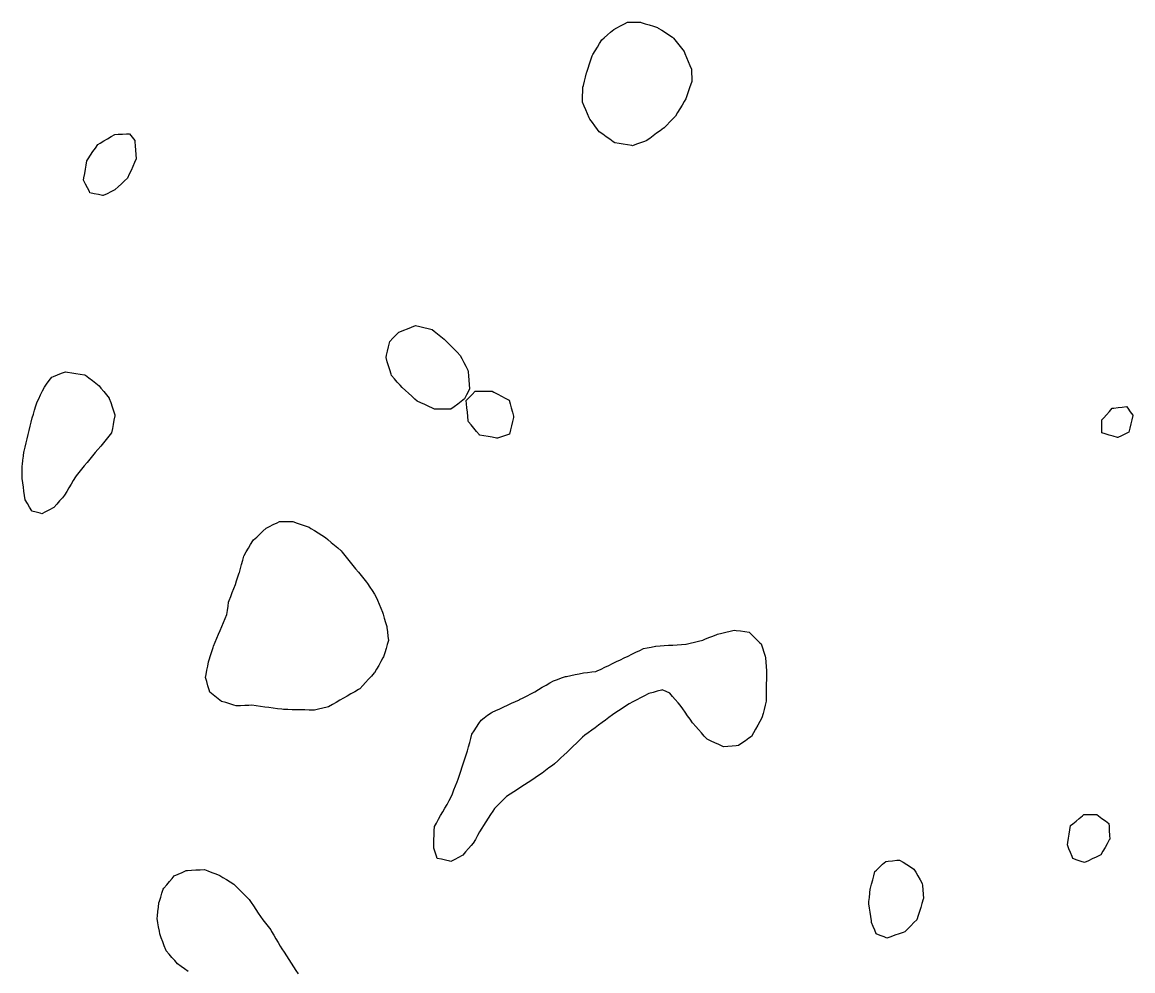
# Model space of a CAD drawing. Header units: millimetres. Extents: x 230 to 3347, y 514 to 5196.
# Drawn here: x 1759.8 to 2018.6, y 1786.4 to 2007.6 of the extents above; entities that cross this region are included whole.
import ezdxf

# ---------------------------------------------------------------- set-up
doc = ezdxf.new("R2010")
doc.units = ezdxf.units.MM
for name, color, linetype in [('ALL_HOLES', 1, 'Continuous'), ('OUTLINE_ISLAND_01_HOLE_25', 1, 'Continuous'), ('OUTLINE_ISLAND_01_HOLE_28', 1, 'Continuous'), ('OUTLINE_ISLAND_01_HOLE_33', 1, 'Continuous'), ('OUTLINE_ISLAND_01_HOLE_43', 1, 'Continuous'), ('OUTLINE_ISLAND_01_HOLE_47', 1, 'Continuous'), ('OUTLINE_ISLAND_01_HOLE_58', 1, 'Continuous'), ('OUTLINE_ISLAND_01_HOLE_59', 1, 'Continuous'), ('OUTLINE_ISLAND_01_HOLE_61', 1, 'Continuous'), ('OUTLINE_ISLAND_01_HOLE_63', 1, 'Continuous'), ('OUTLINE_ISLAND_01_HOLE_69', 1, 'Continuous'), ('OUTLINE_ISLAND_01_HOLE_74', 1, 'Continuous')]:
    doc.layers.add(name, color=color, linetype=linetype)

msp = doc.modelspace()

# ---------------------------------------------------------------- linework, layer by layer
at = {"layer": 'ALL_HOLES'}
for points in [[(1900.8986, 2007.5586), (1901.8986, 2007.5586), (1902.8986, 2007.5586), (1903.8986, 2007.5586), (1904.0287, 2007.517), (1904.9812, 2007.2123), (1905.9337, 2006.9077), (1906.8861, 2006.6031), (1907.8386, 2006.2985), (1907.9861, 2006.2059), (1908.833, 2005.6741), (1909.6799, 2005.1424), (1910.5268, 2004.6106), (1911.3737, 2004.0789), (1911.5468, 2003.8603), (1912.1674, 2003.0762), (1912.788, 2002.292), (1913.4086, 2001.5079), (1914.0292, 2000.7238), (1914.228, 2000.2591), (1914.6213, 1999.3397), (1915.0146, 1998.4203), (1915.4079, 1997.5009), (1915.8012, 1996.5815), (1915.8125, 1995.6999), (1915.8253, 1994.7), (1915.8381, 1993.7001), (1915.757, 1993.4687), (1915.426, 1992.5251), (1915.095, 1991.5815), (1914.764, 1990.6378), (1914.433, 1989.6942), (1914.0729, 1989.0854), (1913.5638, 1988.2247), (1913.0547, 1987.364), (1912.5456, 1986.5033), (1912.0365, 1985.6426), (1911.405, 1985.0044), (1910.7016, 1984.2936), (1909.9982, 1983.5828), (1909.2948, 1982.872), (1909.2563, 1982.8433), (1908.4532, 1982.2474), (1907.6502, 1981.6514), (1906.8472, 1981.0555), (1906.0442, 1980.4595), (1905.2412, 1979.8635), (1904.8594, 1979.7336), (1903.9128, 1979.4115), (1902.9661, 1979.0893), (1902.0194, 1978.7671), (1901.8505, 1978.7941), (1900.863, 1978.9514), (1899.8754, 1979.1088), (1898.8879, 1979.2662), (1897.9004, 1979.4236), (1897.5223, 1979.6931), (1896.708, 1980.2736), (1895.8937, 1980.854), (1895.0794, 1981.4344), (1894.2651, 1982.0149), (1893.8566, 1982.57), (1893.2639, 1983.3754), (1892.6712, 1984.1809), (1892.0785, 1984.9863), (1891.961, 1985.2562), (1891.5617, 1986.173), (1891.1625, 1987.0899), (1890.7632, 1988.0067), (1890.364, 1988.9235), (1890.3778, 1989.384), (1890.4078, 1990.3835), (1890.4378, 1991.3831), (1890.4677, 1992.3826), (1890.574, 1992.8067), (1890.817, 1993.7767), (1891.06, 1994.7467), (1891.3031, 1995.7167), (1891.3726, 1995.9262), (1891.6876, 1996.8753), (1892.0026, 1997.8244), (1892.3176, 1998.7735), (1892.6326, 1999.7226), (1892.8147, 2000.0258), (1893.3298, 2000.883), (1893.8448, 2001.7401), (1894.3599, 2002.5973), (1894.8749, 2003.4545), (1895.4189, 2003.9245), (1896.1756, 2004.5783), (1896.9322, 2005.2321), (1897.6889, 2005.8859), (1898.3573, 2006.2343), (1899.2441, 2006.6964), (1900.1309, 2007.1585)], [(1784.8325, 1981.5234), (1785.4422, 1980.7308), (1786.0519, 1979.9382), (1786.0685, 1979.6936), (1786.1365, 1978.6959), (1786.2044, 1977.6982), (1786.2723, 1976.7005), (1786.3402, 1975.7028), (1785.9625, 1974.8404), (1785.5613, 1973.9244), (1785.1602, 1973.0084), (1784.759, 1972.0923), (1784.3579, 1971.1763), (1783.6743, 1970.5501), (1782.937, 1969.8746), (1782.1996, 1969.1991), (1781.4623, 1968.5236), (1781.3699, 1968.4769), (1780.4778, 1968.025), (1779.5857, 1967.5731), (1778.6937, 1967.1212), (1778.5356, 1967.1545), (1777.5572, 1967.3613), (1776.5789, 1967.568), (1775.6005, 1967.7748), (1775.462, 1968.0487), (1775.0108, 1968.9411), (1774.5596, 1969.8335), (1774.1084, 1970.726), (1774.2015, 1971.2886), (1774.3648, 1972.2751), (1774.528, 1973.2617), (1774.6913, 1974.2483), (1774.8545, 1975.2349), (1775.1804, 1975.7204), (1775.7378, 1976.5507), (1776.2951, 1977.381), (1776.8524, 1978.2113), (1777.4097, 1979.0417), (1777.9624, 1979.3658), (1778.825, 1979.8718), (1779.6876, 1980.3777), (1780.5502, 1980.8836), (1781.4127, 1981.3895), (1782.1475, 1981.4183), (1783.1467, 1981.4574), (1784.1459, 1981.4966)], [(1845.4691, 1933.1485), (1846.1762, 1933.8556), (1846.8833, 1934.5627), (1847.5904, 1935.2698), (1847.7753, 1935.344), (1848.7035, 1935.7161), (1849.6316, 1936.0883), (1850.5598, 1936.4605), (1851.488, 1936.8327), (1852.432, 1936.6101), (1853.4053, 1936.3806), (1854.3786, 1936.1512), (1855.3519, 1935.9217), (1855.8368, 1935.5246), (1856.6105, 1934.891), (1857.3842, 1934.2575), (1858.1579, 1933.6239), (1858.3329, 1933.446), (1859.0342, 1932.7331), (1859.7354, 1932.0202), (1860.4367, 1931.3073), (1861.1379, 1930.5944), (1861.8391, 1929.8814), (1862.2483, 1929.1131), (1862.7184, 1928.2304), (1863.1884, 1927.3478), (1863.6585, 1926.4651), (1863.6957, 1926.0779), (1863.7913, 1925.0824), (1863.8869, 1924.087), (1863.9825, 1923.0916), (1864.0781, 1922.0962), (1863.7925, 1921.536), (1863.3383, 1920.6451), (1862.8841, 1919.7542), (1862.877, 1919.7487), (1862.0866, 1919.136), (1861.2963, 1918.5234), (1860.506, 1917.9107), (1859.7156, 1917.298), (1858.8894, 1917.3097), (1857.8895, 1917.3239), (1856.8896, 1917.3381), (1855.8897, 1917.3522), (1855.4454, 1917.5577), (1854.5378, 1917.9775), (1853.6302, 1918.3973), (1852.7226, 1918.8171), (1851.8149, 1919.2369), (1851.319, 1919.6882), (1850.5795, 1920.3613), (1849.8399, 1921.0345), (1849.1004, 1921.7076), (1848.3608, 1922.3807), (1847.8763, 1922.9184), (1847.2069, 1923.6613), (1846.5375, 1924.4043), (1845.8681, 1925.1472), (1845.751, 1925.5337), (1845.4609, 1926.4907), (1845.1709, 1927.4477), (1844.8808, 1928.4047), (1844.5908, 1929.3617), (1844.7158, 1929.9008), (1844.9417, 1930.8749), (1845.1677, 1931.8491), (1845.3936, 1932.8232)], [(1774.5863, 1925.2541), (1775.3672, 1924.6294), (1776.1481, 1924.0047), (1776.9289, 1923.38), (1777.7098, 1922.7553), (1778.1536, 1922.2167), (1778.7895, 1921.4449), (1779.4254, 1920.6731), (1780.0613, 1919.9013), (1780.0942, 1919.8063), (1780.4217, 1918.8615), (1780.7493, 1917.9167), (1781.0768, 1916.9718), (1781.4043, 1916.027), (1781.3544, 1915.7544), (1781.1743, 1914.7708), (1780.9941, 1913.7871), (1780.814, 1912.8035), (1780.6338, 1911.8199), (1779.9995, 1911.0512), (1779.363, 1910.2799), (1778.7266, 1909.5086), (1778.0901, 1908.7373), (1777.4536, 1907.966), (1776.8172, 1907.1947), (1776.1807, 1906.4234), (1775.5442, 1905.6521), (1774.9077, 1904.8808), (1774.2713, 1904.1095), (1773.6348, 1903.3382), (1772.9983, 1902.5669), (1772.3619, 1901.7956), (1772.2231, 1901.5608), (1771.7141, 1900.7), (1771.2051, 1899.8392), (1770.6962, 1898.9784), (1770.1872, 1898.1177), (1769.6782, 1897.2569), (1769.1892, 1896.698), (1768.5307, 1895.9454), (1767.8722, 1895.1928), (1767.2136, 1894.4403), (1767.0297, 1894.3438), (1766.1442, 1893.8791), (1765.2587, 1893.4145), (1764.3732, 1892.9498), (1763.9938, 1893.0551), (1763.0302, 1893.3223), (1762.0665, 1893.5895), (1762.0418, 1893.6302), (1761.5226, 1894.4849), (1761.0034, 1895.3395), (1760.4842, 1896.1942), (1760.4821, 1896.2098), (1760.3486, 1897.2009), (1760.215, 1898.1919), (1760.0815, 1899.1829), (1759.948, 1900.174), (1759.8145, 1901.165), (1759.8121, 1902.0949), (1759.8095, 1903.0949), (1759.8069, 1904.0949), (1759.8465, 1904.4254), (1759.9653, 1905.4183), (1760.0842, 1906.4112), (1760.203, 1907.4041), (1760.229, 1907.5096), (1760.4679, 1908.4806), (1760.7069, 1909.4517), (1760.9458, 1910.4227), (1761.1847, 1911.3938), (1761.4236, 1912.3648), (1761.6626, 1913.3358), (1761.9015, 1914.3069), (1762.1404, 1915.2779), (1762.411, 1916.1698), (1762.7013, 1917.1267), (1762.9917, 1918.0836), (1763.282, 1919.0406), (1763.6458, 1919.782), (1764.0863, 1920.6797), (1764.5269, 1921.5775), (1764.9674, 1922.4752), (1765.5024, 1923.1968), (1766.098, 1924.0001), (1766.6936, 1924.8034), (1767.1019, 1924.9646), (1768.032, 1925.3319), (1768.9621, 1925.6992), (1769.8922, 1926.0665), (1770.3532, 1925.9867), (1771.3386, 1925.8161), (1772.3239, 1925.6456), (1773.3093, 1925.4751), (1774.2946, 1925.3045)], [(1863.2738, 1919.3752), (1863.9809, 1920.0823), (1864.688, 1920.7894), (1865.3951, 1921.4965), (1866.307, 1921.5093), (1867.3069, 1921.5233), (1868.3068, 1921.5374), (1869.3067, 1921.5514), (1869.7313, 1921.323), (1870.612, 1920.8492), (1871.4926, 1920.3754), (1872.3732, 1919.9016), (1873.2539, 1919.4278), (1873.5, 1918.5737), (1873.7769, 1917.6128), (1874.0538, 1916.6519), (1874.3307, 1915.691), (1874.2653, 1915.4094), (1874.0388, 1914.4354), (1873.8123, 1913.4614), (1873.5858, 1912.4874), (1873.3593, 1911.5133), (1872.4448, 1911.2007), (1871.4986, 1910.8772), (1870.5523, 1910.5537), (1870.3253, 1910.595), (1869.3414, 1910.774), (1868.3576, 1910.953), (1867.3737, 1911.132), (1866.3899, 1911.311), (1866.3563, 1911.3509), (1865.7118, 1912.1155), (1865.0673, 1912.8801), (1864.4228, 1913.6447), (1863.7783, 1914.4094), (1863.7564, 1914.6254), (1863.6553, 1915.6203), (1863.5542, 1916.6152), (1863.4531, 1917.61), (1863.352, 1918.6049)], [(2011.4218, 1911.8166), (2011.4218, 1912.8166), (2011.4218, 1913.8166), (2011.4218, 1914.8166), (2011.8472, 1915.2955), (2012.5113, 1916.0432), (2013.1754, 1916.7908), (2013.8395, 1917.5385), (2014.1773, 1917.5824), (2015.169, 1917.7111), (2016.1607, 1917.8398), (2017.1524, 1917.9686), (2017.4498, 1917.5524), (2018.0313, 1916.7388), (2018.6128, 1915.9253), (2018.5946, 1915.8485), (2018.3634, 1914.8756), (2018.1323, 1913.9027), (2017.9012, 1912.9297), (2017.67, 1911.9568), (2016.9006, 1911.5821), (2016.0015, 1911.1444), (2015.1024, 1910.7066), (2015.0236, 1910.7304), (2014.0662, 1911.0191), (2013.1087, 1911.3078), (2012.1513, 1911.5966)], [(1819.7699, 1891.1565), (1820.7699, 1891.1565), (1821.7699, 1891.1565), (1822.7699, 1891.1565), (1822.8992, 1891.1119), (1823.8448, 1890.7864), (1824.7903, 1890.4608), (1825.7358, 1890.1353), (1826.6813, 1889.8098), (1827.099, 1889.5474), (1827.9458, 1889.0155), (1828.7926, 1888.4836), (1829.6395, 1887.9517), (1830.4863, 1887.4199), (1831.0647, 1886.9238), (1831.8237, 1886.2729), (1832.5828, 1885.6219), (1833.3419, 1884.9709), (1834.101, 1884.3199), (1834.3579, 1884.0042), (1834.9891, 1883.2286), (1835.6204, 1882.453), (1836.2516, 1881.6774), (1836.8828, 1880.9018), (1837.514, 1880.1262), (1838.1453, 1879.3506), (1838.7765, 1878.575), (1839.4077, 1877.7994), (1840.0389, 1877.0238), (1840.2446, 1876.7036), (1840.7851, 1875.8623), (1841.3255, 1875.0209), (1841.866, 1874.1796), (1842.4065, 1873.3382), (1842.637, 1872.766), (1843.0107, 1871.8384), (1843.3844, 1870.9108), (1843.7581, 1869.9833), (1843.8922, 1869.5364), (1844.1796, 1868.5786), (1844.4671, 1867.6208), (1844.7546, 1866.663), (1844.7888, 1866.3979), (1844.917, 1865.4062), (1845.0451, 1864.4144), (1845.1733, 1863.4227), (1845.1724, 1863.4198), (1844.8794, 1862.4637), (1844.5864, 1861.5076), (1844.2934, 1860.5514), (1844.0004, 1859.5953), (1843.8633, 1859.3517), (1843.3727, 1858.4802), (1842.8822, 1857.6088), (1842.3916, 1856.7374), (1841.901, 1855.866), (1841.8634, 1855.8249), (1841.1888, 1855.0867), (1840.5141, 1854.3486), (1839.8395, 1853.6105), (1839.1648, 1852.8724), (1838.4901, 1852.1342), (1838.1521, 1851.9401), (1837.285, 1851.442), (1836.4179, 1850.9439), (1835.5508, 1850.4458), (1834.6836, 1849.9478), (1833.8165, 1849.4497), (1832.9494, 1848.9516), (1832.0822, 1848.4535), (1831.2151, 1847.9554), (1830.834, 1847.8638), (1829.8617, 1847.6301), (1828.8894, 1847.3963), (1827.9171, 1847.1626), (1827.6952, 1847.167), (1826.6954, 1847.1867), (1825.6956, 1847.2064), (1824.6958, 1847.2262), (1823.696, 1847.2459), (1822.6962, 1847.2656), (1821.6964, 1847.2854), (1820.6966, 1847.3051), (1820.291, 1847.3592), (1819.2998, 1847.4913), (1818.3086, 1847.6235), (1817.3173, 1847.7557), (1816.3261, 1847.8879), (1815.3349, 1848.0201), (1814.3437, 1848.1522), (1813.3524, 1848.2844), (1812.6567, 1848.2631), (1811.6572, 1848.2324), (1810.6577, 1848.2017), (1809.6581, 1848.171), (1809.1514, 1848.3247), (1808.1944, 1848.6149), (1807.2374, 1848.9051), (1806.2805, 1849.1952), (1805.8669, 1849.5231), (1805.0832, 1850.1443), (1804.2996, 1850.7655), (1803.5159, 1851.3867), (1803.3723, 1851.8882), (1803.0971, 1852.8495), (1802.8219, 1853.8109), (1802.5467, 1854.7723), (1802.677, 1855.4787), (1802.8583, 1856.4621), (1803.0396, 1857.4455), (1803.221, 1858.4289), (1803.3757, 1858.9194), (1803.6766, 1859.8731), (1803.9776, 1860.8267), (1804.2785, 1861.7804), (1804.4001, 1862.0706), (1804.7865, 1862.9929), (1805.173, 1863.9152), (1805.5594, 1864.8375), (1805.9459, 1865.7598), (1806.3323, 1866.6821), (1806.7188, 1867.6044), (1807.1052, 1868.5267), (1807.4917, 1869.449), (1807.6299, 1870.3962), (1807.7743, 1871.3857), (1807.9186, 1872.3753), (1808.0453, 1872.7043), (1808.4047, 1873.6375), (1808.7641, 1874.5707), (1809.1235, 1875.5039), (1809.4829, 1876.4371), (1809.7643, 1877.2774), (1810.0818, 1878.2256), (1810.3994, 1879.1739), (1810.4138, 1879.2263), (1810.6788, 1880.1906), (1810.9437, 1881.1548), (1811.2087, 1882.1191), (1811.4737, 1883.0833), (1811.5324, 1883.1856), (1812.0304, 1884.0528), (1812.5283, 1884.92), (1813.0263, 1885.7872), (1813.5242, 1886.6545), (1813.7173, 1886.8336), (1814.4503, 1887.5139), (1815.1833, 1888.1941), (1815.9163, 1888.8743), (1816.6493, 1889.5545), (1817.4209, 1889.9506), (1818.3105, 1890.4073), (1819.2002, 1890.864)], [(1931.9728, 1862.6018), (1932.3031, 1861.6579), (1932.6335, 1860.714), (1932.9638, 1859.7702), (1932.9991, 1859.3308), (1933.0792, 1858.334), (1933.1592, 1857.3372), (1933.2393, 1856.3404), (1933.2389, 1856.3047), (1933.2276, 1855.3048), (1933.2162, 1854.3048), (1933.2049, 1853.3049), (1933.1936, 1852.3049), (1933.1823, 1851.305), (1933.1709, 1850.3051), (1933.1596, 1849.3051), (1933.155, 1849.2863), (1932.917, 1848.315), (1932.6791, 1847.3438), (1932.4411, 1846.3725), (1932.2031, 1845.4012), (1932.1875, 1845.3731), (1931.7008, 1844.4995), (1931.2142, 1843.6259), (1930.7276, 1842.7523), (1930.241, 1841.8786), (1929.7544, 1841.005), (1929.1576, 1840.591), (1928.3359, 1840.021), (1927.5142, 1839.451), (1926.6926, 1838.8811), (1926.2179, 1838.848), (1925.2203, 1838.7786), (1924.2227, 1838.7092), (1923.2251, 1838.6398), (1923.069, 1838.7106), (1922.1582, 1839.1235), (1921.2474, 1839.5364), (1920.3366, 1839.9493), (1919.4259, 1840.3622), (1919.4112, 1840.3789), (1918.7495, 1841.1287), (1918.0878, 1841.8784), (1917.4261, 1842.6282), (1916.7644, 1843.378), (1916.1027, 1844.1278), (1916.0405, 1844.215), (1915.4602, 1845.0294), (1914.8799, 1845.8438), (1914.2995, 1846.6582), (1913.7192, 1847.4725), (1913.1389, 1848.2869), (1912.6503, 1848.8528), (1911.9967, 1849.6097), (1911.3432, 1850.3666), (1910.6896, 1851.1235), (1909.8348, 1851.4777), (1908.911, 1851.8606), (1908.7706, 1851.8232), (1907.8044, 1851.5656), (1906.8381, 1851.308), (1905.8719, 1851.0504), (1905.695, 1850.9593), (1904.8061, 1850.5012), (1903.9173, 1850.0431), (1903.0284, 1849.5849), (1902.1395, 1849.1268), (1901.2506, 1848.6687), (1900.4333, 1848.1244), (1899.6009, 1847.5701), (1898.7686, 1847.0158), (1897.9363, 1846.4615), (1897.3526, 1846.0319), (1896.5471, 1845.4393), (1895.7417, 1844.8466), (1894.9362, 1844.2539), (1894.1308, 1843.6612), (1893.3254, 1843.0685), (1892.5199, 1842.4759), (1891.7145, 1841.8832), (1890.909, 1841.2905), (1890.4136, 1840.8224), (1889.6867, 1840.1356), (1888.9598, 1839.4489), (1888.2329, 1838.7621), (1887.506, 1838.0754), (1886.7791, 1837.3886), (1886.0522, 1836.7019), (1885.3253, 1836.0151), (1884.5984, 1835.3284), (1883.8715, 1834.6416), (1883.3681, 1834.2737), (1882.5608, 1833.6836), (1881.7534, 1833.0936), (1880.9461, 1832.5035), (1880.1387, 1831.9134), (1879.3746, 1831.4093), (1878.5399, 1830.8586), (1877.7051, 1830.3079), (1876.8704, 1829.7572), (1876.0357, 1829.2065), (1875.201, 1828.6558), (1874.3663, 1828.1051), (1873.5316, 1827.5544), (1872.6969, 1827.0037), (1872.0035, 1826.3117), (1871.2958, 1825.6052), (1870.588, 1824.8988), (1869.8802, 1824.1924), (1869.499, 1823.6245), (1868.9416, 1822.7942), (1868.3843, 1821.9639), (1867.8269, 1821.1337), (1867.2696, 1820.3034), (1866.8947, 1819.6398), (1866.4028, 1818.7692), (1865.9108, 1817.8985), (1865.4189, 1817.0279), (1864.927, 1816.1572), (1864.4593, 1815.6201), (1863.8027, 1814.8659), (1863.146, 1814.1118), (1862.4893, 1813.3576), (1862.3585, 1813.288), (1861.4759, 1812.818), (1860.5932, 1812.348), (1859.7105, 1811.878), (1859.438, 1811.9404), (1858.4632, 1812.1634), (1857.4883, 1812.3864), (1856.5135, 1812.6094), (1856.3425, 1813.1063), (1856.0172, 1814.0519), (1855.6919, 1814.9976), (1855.6934, 1815.0361), (1855.7308, 1816.0354), (1855.7681, 1817.0347), (1855.8055, 1818.034), (1855.8429, 1819.0333), (1855.8803, 1820.0326), (1856.3367, 1820.8391), (1856.8293, 1821.7094), (1857.3218, 1822.5797), (1857.8144, 1823.4499), (1858.3069, 1824.3202), (1858.7995, 1825.1905), (1859.292, 1826.0608), (1859.7846, 1826.9311), (1860.0535, 1827.6166), (1860.4186, 1828.5476), (1860.7838, 1829.4785), (1861.1489, 1830.4095), (1861.3719, 1831.074), (1861.69, 1832.0221), (1862.0082, 1832.9701), (1862.3263, 1833.9182), (1862.6444, 1834.8662), (1862.9626, 1835.8143), (1863.2807, 1836.7623), (1863.5988, 1837.7104), (1863.8433, 1838.6451), (1864.0962, 1839.6125), (1864.3492, 1840.58), (1864.6022, 1841.5475), (1865.1106, 1842.3377), (1865.6517, 1843.1787), (1866.1927, 1844.0197), (1866.7338, 1844.8607), (1867.4427, 1845.3749), (1868.2521, 1845.9621), (1869.0616, 1846.5492), (1869.3022, 1846.6603), (1870.2101, 1847.0796), (1871.118, 1847.4989), (1872.0259, 1847.9181), (1872.9337, 1848.3374), (1873.8416, 1848.7566), (1874.7495, 1849.1759), (1875.6573, 1849.5951), (1875.6788, 1849.6061), (1876.5692, 1850.0614), (1877.4595, 1850.5167), (1878.3499, 1850.972), (1879.2402, 1851.4272), (1879.2981, 1851.4619), (1880.1562, 1851.9755), (1881.0142, 1852.4891), (1881.8722, 1853.0026), (1882.7303, 1853.5162), (1883.5883, 1854.0298), (1884.5263, 1854.3431), (1885.4748, 1854.6599), (1886.4232, 1854.9767), (1886.6774, 1855.0312), (1887.6552, 1855.2407), (1888.633, 1855.4502), (1889.6108, 1855.6598), (1890.5886, 1855.8693), (1891.5186, 1855.9599), (1892.5139, 1856.0568), (1893.5092, 1856.1537), (1893.8029, 1856.2957), (1894.7032, 1856.731), (1895.6035, 1857.1662), (1896.5038, 1857.6015), (1897.4041, 1858.0368), (1898.3044, 1858.4721), (1899.2047, 1858.9073), (1900.105, 1859.3426), (1901.0053, 1859.7779), (1901.9056, 1860.2131), (1902.8059, 1860.6484), (1903.7062, 1861.0837), (1904.6065, 1861.5189), (1905.4174, 1861.6834), (1906.3974, 1861.8822), (1907.3774, 1862.081), (1907.447, 1862.0855), (1908.4449, 1862.1508), (1909.4427, 1862.216), (1910.4406, 1862.2812), (1911.4385, 1862.3465), (1912.4363, 1862.4117), (1913.4342, 1862.4769), (1914.4321, 1862.5422), (1914.5159, 1862.5623), (1915.4882, 1862.7961), (1916.4604, 1863.0299), (1917.4327, 1863.2637), (1918.405, 1863.4975), (1918.8871, 1863.6935), (1919.8135, 1864.0702), (1920.7398, 1864.4469), (1921.6662, 1864.8235), (1921.8694, 1864.8738), (1922.8401, 1865.1141), (1923.8108, 1865.3544), (1924.7815, 1865.5947), (1925.7522, 1865.835), (1926.2225, 1865.7687), (1927.2127, 1865.629), (1928.2029, 1865.4893), (1929.1931, 1865.3497), (1929.5968, 1864.9506), (1930.3079, 1864.2476), (1931.0191, 1863.5446), (1931.7303, 1862.8416)], [(2007.2226, 1822.7933), (2008.2226, 1822.7933), (2009.2226, 1822.7933), (2010.2226, 1822.7933), (2010.6068, 1822.518), (2011.4196, 1821.9355), (2012.2324, 1821.353), (2013.0452, 1820.7705), (2013.0811, 1820.0472), (2013.1305, 1819.0485), (2013.18, 1818.0497), (2013.2295, 1817.0509), (2013.1348, 1816.8854), (2012.6384, 1816.0174), (2012.142, 1815.1493), (2011.6456, 1814.2812), (2011.1491, 1813.4131), (2010.9723, 1813.3287), (2010.0698, 1812.8981), (2009.1673, 1812.4674), (2008.2647, 1812.0368), (2007.3622, 1811.6061), (2006.5646, 1811.8858), (2005.6209, 1812.2167), (2004.6772, 1812.5475), (2004.4931, 1813.0054), (2004.12, 1813.9332), (2003.7469, 1814.861), (2003.3738, 1815.7888), (2003.4601, 1816.2924), (2003.6288, 1817.278), (2003.7976, 1818.2637), (2003.9663, 1819.2494), (2004.1351, 1820.235), (2004.6123, 1820.6305), (2005.3824, 1821.2685), (2006.1524, 1821.9065), (2006.9224, 1822.5445)], [(1964.2227, 1812.2113), (1965.073, 1811.685), (1965.9233, 1811.1586), (1966.7735, 1810.6323), (1967.6238, 1810.1059), (1968.0441, 1809.3654), (1968.5377, 1808.4957), (1969.0314, 1807.6261), (1969.525, 1806.7564), (1969.5736, 1806.2462), (1969.6685, 1805.2507), (1969.7634, 1804.2552), (1969.8583, 1803.2598), (1969.7953, 1803.0638), (1969.4892, 1802.1118), (1969.1831, 1801.1598), (1968.877, 1800.2078), (1968.5709, 1799.2558), (1968.2648, 1798.3038), (1967.5853, 1797.6194), (1966.8807, 1796.9098), (1966.1761, 1796.2001), (1965.4715, 1795.4905), (1965.0765, 1795.3492), (1964.1349, 1795.0125), (1963.1933, 1794.6758), (1962.2517, 1794.3391), (1961.3101, 1794.0024), (1960.6585, 1794.269), (1959.733, 1794.6477), (1958.8075, 1795.0264), (1958.486, 1795.8263), (1958.1131, 1796.7541), (1957.7402, 1797.682), (1957.6843, 1798.0441), (1957.5315, 1799.0323), (1957.3787, 1800.0206), (1957.2259, 1801.0088), (1957.0731, 1801.9971), (1957.1248, 1802.5168), (1957.2237, 1803.5119), (1957.3226, 1804.507), (1957.4215, 1805.5021), (1957.4658, 1805.6617), (1957.7337, 1806.6252), (1958.0016, 1807.5886), (1958.2695, 1808.5521), (1958.5374, 1809.5155), (1958.8765, 1809.8385), (1959.6005, 1810.5283), (1960.3245, 1811.218), (1961.0486, 1811.9078), (1961.606, 1811.9611), (1962.6015, 1812.0563), (1963.597, 1812.1515)]]:
    msp.add_lwpolyline(points, close=True, dxfattribs=at)
msp.add_lwpolyline([(1798.476, 1786.2434), (1797.6596, 1786.8209), (1796.8432, 1787.3983), (1796.0268, 1787.9758), (1795.9978, 1788.009), (1795.3388, 1788.7612), (1794.6799, 1789.5134), (1794.021, 1790.2656), (1793.3621, 1791.0179), (1793.2602, 1791.2904), (1792.9102, 1792.2272), (1792.5602, 1793.1639), (1792.2101, 1794.1006), (1791.8601, 1795.0374), (1791.7627, 1795.6269), (1791.5998, 1796.6135), (1791.4368, 1797.6001), (1791.2739, 1798.5868), (1791.3411, 1799.2234), (1791.4461, 1800.2179), (1791.5511, 1801.2123), (1791.656, 1802.2068), (1791.7751, 1802.5871), (1792.0738, 1803.5414), (1792.3726, 1804.4957), (1792.6713, 1805.4501), (1792.833, 1805.6426), (1793.4762, 1806.4084), (1794.1194, 1807.1741), (1794.7625, 1807.9398), (1795.2464, 1808.5159), (1796.1583, 1808.9263), (1797.0702, 1809.3367), (1797.9822, 1809.7471), (1798.2976, 1809.7668), (1799.2957, 1809.8293), (1800.2937, 1809.8917), (1801.2918, 1809.9541), (1802.2898, 1810.0166), (1803.0502, 1809.7087), (1803.9771, 1809.3334), (1804.904, 1808.9582), (1805.831, 1808.5829), (1806.5353, 1808.1601), (1807.3927, 1807.6454), (1808.2501, 1807.1307), (1809.1074, 1806.616), (1809.1937, 1806.529), (1809.8975, 1805.8186), (1810.6013, 1805.1082), (1811.3051, 1804.3978), (1812.0089, 1803.6874), (1812.7127, 1802.977), (1813.1331, 1802.3464), (1813.6878, 1801.5144), (1814.2424, 1800.6823), (1814.7971, 1799.8502), (1815.3518, 1799.0182), (1815.9013, 1798.295), (1816.5063, 1797.4988), (1817.1113, 1796.7026), (1817.7164, 1795.9064), (1817.9116, 1795.578), (1818.4226, 1794.7184), (1818.9336, 1793.8589), (1819.4447, 1792.9993), (1819.9557, 1792.1397), (1820.3368, 1791.5454), (1820.8765, 1790.7035), (1821.4163, 1789.8617), (1821.9561, 1789.0199), (1822.4958, 1788.1781), (1823.0356, 1787.3363), (1823.5753, 1786.4944), (1824.1151, 1785.6526)], dxfattribs=at)
at = {"layer": 'OUTLINE_ISLAND_01_HOLE_25'}
msp.add_lwpolyline([(1798.476, 1786.2434), (1797.6596, 1786.8209), (1796.8432, 1787.3983), (1796.0268, 1787.9758), (1795.9978, 1788.009), (1795.3388, 1788.7612), (1794.6799, 1789.5134), (1794.021, 1790.2656), (1793.3621, 1791.0179), (1793.2602, 1791.2904), (1792.9102, 1792.2272), (1792.5602, 1793.1639), (1792.2101, 1794.1006), (1791.8601, 1795.0374), (1791.7627, 1795.6269), (1791.5998, 1796.6135), (1791.4368, 1797.6001), (1791.2739, 1798.5868), (1791.3411, 1799.2234), (1791.4461, 1800.2179), (1791.5511, 1801.2123), (1791.656, 1802.2068), (1791.7751, 1802.5871), (1792.0738, 1803.5414), (1792.3726, 1804.4957), (1792.6713, 1805.4501), (1792.833, 1805.6426), (1793.4762, 1806.4084), (1794.1194, 1807.1741), (1794.7625, 1807.9398), (1795.2464, 1808.5159), (1796.1583, 1808.9263), (1797.0702, 1809.3367), (1797.9822, 1809.7471), (1798.2976, 1809.7668), (1799.2957, 1809.8293), (1800.2937, 1809.8917), (1801.2918, 1809.9541), (1802.2898, 1810.0166), (1803.0502, 1809.7087), (1803.9771, 1809.3334), (1804.904, 1808.9582), (1805.831, 1808.5829), (1806.5353, 1808.1601), (1807.3927, 1807.6454), (1808.2501, 1807.1307), (1809.1074, 1806.616), (1809.1937, 1806.529), (1809.8975, 1805.8186), (1810.6013, 1805.1082), (1811.3051, 1804.3978), (1812.0089, 1803.6874), (1812.7127, 1802.977), (1813.1331, 1802.3464), (1813.6878, 1801.5144), (1814.2424, 1800.6823), (1814.7971, 1799.8502), (1815.3518, 1799.0182), (1815.9013, 1798.295), (1816.5063, 1797.4988), (1817.1113, 1796.7026), (1817.7164, 1795.9064), (1817.9116, 1795.578), (1818.4226, 1794.7184), (1818.9336, 1793.8589), (1819.4447, 1792.9993), (1819.9557, 1792.1397), (1820.3368, 1791.5454), (1820.8765, 1790.7035), (1821.4163, 1789.8617), (1821.9561, 1789.0199), (1822.4958, 1788.1781), (1823.0356, 1787.3363), (1823.5753, 1786.4944), (1824.1151, 1785.6526)], dxfattribs=at)
at = {"layer": 'OUTLINE_ISLAND_01_HOLE_28'}
msp.add_lwpolyline([(1964.2227, 1812.2113), (1965.073, 1811.685), (1965.9233, 1811.1586), (1966.7735, 1810.6323), (1967.6238, 1810.1059), (1968.0441, 1809.3654), (1968.5377, 1808.4957), (1969.0314, 1807.6261), (1969.525, 1806.7564), (1969.5736, 1806.2462), (1969.6685, 1805.2507), (1969.7634, 1804.2552), (1969.8583, 1803.2598), (1969.7953, 1803.0638), (1969.4892, 1802.1118), (1969.1831, 1801.1598), (1968.877, 1800.2078), (1968.5709, 1799.2558), (1968.2648, 1798.3038), (1967.5853, 1797.6194), (1966.8807, 1796.9098), (1966.1761, 1796.2001), (1965.4715, 1795.4905), (1965.0765, 1795.3492), (1964.1349, 1795.0125), (1963.1933, 1794.6758), (1962.2517, 1794.3391), (1961.3101, 1794.0024), (1960.6585, 1794.269), (1959.733, 1794.6477), (1958.8075, 1795.0264), (1958.486, 1795.8263), (1958.1131, 1796.7541), (1957.7402, 1797.682), (1957.6843, 1798.0441), (1957.5315, 1799.0323), (1957.3787, 1800.0206), (1957.2259, 1801.0088), (1957.0731, 1801.9971), (1957.1248, 1802.5168), (1957.2237, 1803.5119), (1957.3226, 1804.507), (1957.4215, 1805.5021), (1957.4658, 1805.6617), (1957.7337, 1806.6252), (1958.0016, 1807.5886), (1958.2695, 1808.5521), (1958.5374, 1809.5155), (1958.8765, 1809.8385), (1959.6005, 1810.5283), (1960.3245, 1811.218), (1961.0486, 1811.9078), (1961.606, 1811.9611), (1962.6015, 1812.0563), (1963.597, 1812.1515)], close=True, dxfattribs=at)
at = {"layer": 'OUTLINE_ISLAND_01_HOLE_33'}
msp.add_lwpolyline([(2007.2226, 1822.7933), (2008.2226, 1822.7933), (2009.2226, 1822.7933), (2010.2226, 1822.7933), (2010.6068, 1822.518), (2011.4196, 1821.9355), (2012.2324, 1821.353), (2013.0452, 1820.7705), (2013.0811, 1820.0472), (2013.1305, 1819.0485), (2013.18, 1818.0497), (2013.2295, 1817.0509), (2013.1348, 1816.8854), (2012.6384, 1816.0174), (2012.142, 1815.1493), (2011.6456, 1814.2812), (2011.1491, 1813.4131), (2010.9723, 1813.3287), (2010.0698, 1812.8981), (2009.1673, 1812.4674), (2008.2647, 1812.0368), (2007.3622, 1811.6061), (2006.5646, 1811.8858), (2005.6209, 1812.2167), (2004.6772, 1812.5475), (2004.4931, 1813.0054), (2004.12, 1813.9332), (2003.7469, 1814.861), (2003.3738, 1815.7888), (2003.4601, 1816.2924), (2003.6288, 1817.278), (2003.7976, 1818.2637), (2003.9663, 1819.2494), (2004.1351, 1820.235), (2004.6123, 1820.6305), (2005.3824, 1821.2685), (2006.1524, 1821.9065), (2006.9224, 1822.5445)], close=True, dxfattribs=at)
at = {"layer": 'OUTLINE_ISLAND_01_HOLE_43'}
msp.add_lwpolyline([(1931.9728, 1862.6018), (1932.3031, 1861.6579), (1932.6335, 1860.714), (1932.9638, 1859.7702), (1932.9991, 1859.3308), (1933.0792, 1858.334), (1933.1592, 1857.3372), (1933.2393, 1856.3404), (1933.2389, 1856.3047), (1933.2276, 1855.3048), (1933.2162, 1854.3048), (1933.2049, 1853.3049), (1933.1936, 1852.3049), (1933.1823, 1851.305), (1933.1709, 1850.3051), (1933.1596, 1849.3051), (1933.155, 1849.2863), (1932.917, 1848.315), (1932.6791, 1847.3438), (1932.4411, 1846.3725), (1932.2031, 1845.4012), (1932.1875, 1845.3731), (1931.7008, 1844.4995), (1931.2142, 1843.6259), (1930.7276, 1842.7523), (1930.241, 1841.8786), (1929.7544, 1841.005), (1929.1576, 1840.591), (1928.3359, 1840.021), (1927.5142, 1839.451), (1926.6926, 1838.8811), (1926.2179, 1838.848), (1925.2203, 1838.7786), (1924.2227, 1838.7092), (1923.2251, 1838.6398), (1923.069, 1838.7106), (1922.1582, 1839.1235), (1921.2474, 1839.5364), (1920.3366, 1839.9493), (1919.4259, 1840.3622), (1919.4112, 1840.3789), (1918.7495, 1841.1287), (1918.0878, 1841.8784), (1917.4261, 1842.6282), (1916.7644, 1843.378), (1916.1027, 1844.1278), (1916.0405, 1844.215), (1915.4602, 1845.0294), (1914.8799, 1845.8438), (1914.2995, 1846.6582), (1913.7192, 1847.4725), (1913.1389, 1848.2869), (1912.6503, 1848.8528), (1911.9967, 1849.6097), (1911.3432, 1850.3666), (1910.6896, 1851.1235), (1909.8348, 1851.4777), (1908.911, 1851.8606), (1908.7706, 1851.8232), (1907.8044, 1851.5656), (1906.8381, 1851.308), (1905.8719, 1851.0504), (1905.695, 1850.9593), (1904.8061, 1850.5012), (1903.9173, 1850.0431), (1903.0284, 1849.5849), (1902.1395, 1849.1268), (1901.2506, 1848.6687), (1900.4333, 1848.1244), (1899.6009, 1847.5701), (1898.7686, 1847.0158), (1897.9363, 1846.4615), (1897.3526, 1846.0319), (1896.5471, 1845.4393), (1895.7417, 1844.8466), (1894.9362, 1844.2539), (1894.1308, 1843.6612), (1893.3254, 1843.0685), (1892.5199, 1842.4759), (1891.7145, 1841.8832), (1890.909, 1841.2905), (1890.4136, 1840.8224), (1889.6867, 1840.1356), (1888.9598, 1839.4489), (1888.2329, 1838.7621), (1887.506, 1838.0754), (1886.7791, 1837.3886), (1886.0522, 1836.7019), (1885.3253, 1836.0151), (1884.5984, 1835.3284), (1883.8715, 1834.6416), (1883.3681, 1834.2737), (1882.5608, 1833.6836), (1881.7534, 1833.0936), (1880.9461, 1832.5035), (1880.1387, 1831.9134), (1879.3746, 1831.4093), (1878.5399, 1830.8586), (1877.7051, 1830.3079), (1876.8704, 1829.7572), (1876.0357, 1829.2065), (1875.201, 1828.6558), (1874.3663, 1828.1051), (1873.5316, 1827.5544), (1872.6969, 1827.0037), (1872.0035, 1826.3117), (1871.2958, 1825.6052), (1870.588, 1824.8988), (1869.8802, 1824.1924), (1869.499, 1823.6245), (1868.9416, 1822.7942), (1868.3843, 1821.9639), (1867.8269, 1821.1337), (1867.2696, 1820.3034), (1866.8947, 1819.6398), (1866.4028, 1818.7692), (1865.9108, 1817.8985), (1865.4189, 1817.0279), (1864.927, 1816.1572), (1864.4593, 1815.6201), (1863.8027, 1814.8659), (1863.146, 1814.1118), (1862.4893, 1813.3576), (1862.3585, 1813.288), (1861.4759, 1812.818), (1860.5932, 1812.348), (1859.7105, 1811.878), (1859.438, 1811.9404), (1858.4632, 1812.1634), (1857.4883, 1812.3864), (1856.5135, 1812.6094), (1856.3425, 1813.1063), (1856.0172, 1814.0519), (1855.6919, 1814.9976), (1855.6934, 1815.0361), (1855.7308, 1816.0354), (1855.7681, 1817.0347), (1855.8055, 1818.034), (1855.8429, 1819.0333), (1855.8803, 1820.0326), (1856.3367, 1820.8391), (1856.8293, 1821.7094), (1857.3218, 1822.5797), (1857.8144, 1823.4499), (1858.3069, 1824.3202), (1858.7995, 1825.1905), (1859.292, 1826.0608), (1859.7846, 1826.9311), (1860.0535, 1827.6166), (1860.4186, 1828.5476), (1860.7838, 1829.4785), (1861.1489, 1830.4095), (1861.3719, 1831.074), (1861.69, 1832.0221), (1862.0082, 1832.9701), (1862.3263, 1833.9182), (1862.6444, 1834.8662), (1862.9626, 1835.8143), (1863.2807, 1836.7623), (1863.5988, 1837.7104), (1863.8433, 1838.6451), (1864.0962, 1839.6125), (1864.3492, 1840.58), (1864.6022, 1841.5475), (1865.1106, 1842.3377), (1865.6517, 1843.1787), (1866.1927, 1844.0197), (1866.7338, 1844.8607), (1867.4427, 1845.3749), (1868.2521, 1845.9621), (1869.0616, 1846.5492), (1869.3022, 1846.6603), (1870.2101, 1847.0796), (1871.118, 1847.4989), (1872.0259, 1847.9181), (1872.9337, 1848.3374), (1873.8416, 1848.7566), (1874.7495, 1849.1759), (1875.6573, 1849.5951), (1875.6788, 1849.6061), (1876.5692, 1850.0614), (1877.4595, 1850.5167), (1878.3499, 1850.972), (1879.2402, 1851.4272), (1879.2981, 1851.4619), (1880.1562, 1851.9755), (1881.0142, 1852.4891), (1881.8722, 1853.0026), (1882.7303, 1853.5162), (1883.5883, 1854.0298), (1884.5263, 1854.3431), (1885.4748, 1854.6599), (1886.4232, 1854.9767), (1886.6774, 1855.0312), (1887.6552, 1855.2407), (1888.633, 1855.4502), (1889.6108, 1855.6598), (1890.5886, 1855.8693), (1891.5186, 1855.9599), (1892.5139, 1856.0568), (1893.5092, 1856.1537), (1893.8029, 1856.2957), (1894.7032, 1856.731), (1895.6035, 1857.1662), (1896.5038, 1857.6015), (1897.4041, 1858.0368), (1898.3044, 1858.4721), (1899.2047, 1858.9073), (1900.105, 1859.3426), (1901.0053, 1859.7779), (1901.9056, 1860.2131), (1902.8059, 1860.6484), (1903.7062, 1861.0837), (1904.6065, 1861.5189), (1905.4174, 1861.6834), (1906.3974, 1861.8822), (1907.3774, 1862.081), (1907.447, 1862.0855), (1908.4449, 1862.1508), (1909.4427, 1862.216), (1910.4406, 1862.2812), (1911.4385, 1862.3465), (1912.4363, 1862.4117), (1913.4342, 1862.4769), (1914.4321, 1862.5422), (1914.5159, 1862.5623), (1915.4882, 1862.7961), (1916.4604, 1863.0299), (1917.4327, 1863.2637), (1918.405, 1863.4975), (1918.8871, 1863.6935), (1919.8135, 1864.0702), (1920.7398, 1864.4469), (1921.6662, 1864.8235), (1921.8694, 1864.8738), (1922.8401, 1865.1141), (1923.8108, 1865.3544), (1924.7815, 1865.5947), (1925.7522, 1865.835), (1926.2225, 1865.7687), (1927.2127, 1865.629), (1928.2029, 1865.4893), (1929.1931, 1865.3497), (1929.5968, 1864.9506), (1930.3079, 1864.2476), (1931.0191, 1863.5446), (1931.7303, 1862.8416)], close=True, dxfattribs=at)
at = {"layer": 'OUTLINE_ISLAND_01_HOLE_47'}
msp.add_lwpolyline([(1819.7699, 1891.1565), (1820.7699, 1891.1565), (1821.7699, 1891.1565), (1822.7699, 1891.1565), (1822.8992, 1891.1119), (1823.8448, 1890.7864), (1824.7903, 1890.4608), (1825.7358, 1890.1353), (1826.6813, 1889.8098), (1827.099, 1889.5474), (1827.9458, 1889.0155), (1828.7926, 1888.4836), (1829.6395, 1887.9517), (1830.4863, 1887.4199), (1831.0647, 1886.9238), (1831.8237, 1886.2729), (1832.5828, 1885.6219), (1833.3419, 1884.9709), (1834.101, 1884.3199), (1834.3579, 1884.0042), (1834.9891, 1883.2286), (1835.6204, 1882.453), (1836.2516, 1881.6774), (1836.8828, 1880.9018), (1837.514, 1880.1262), (1838.1453, 1879.3506), (1838.7765, 1878.575), (1839.4077, 1877.7994), (1840.0389, 1877.0238), (1840.2446, 1876.7036), (1840.7851, 1875.8623), (1841.3255, 1875.0209), (1841.866, 1874.1796), (1842.4065, 1873.3382), (1842.637, 1872.766), (1843.0107, 1871.8384), (1843.3844, 1870.9108), (1843.7581, 1869.9833), (1843.8922, 1869.5364), (1844.1796, 1868.5786), (1844.4671, 1867.6208), (1844.7546, 1866.663), (1844.7888, 1866.3979), (1844.917, 1865.4062), (1845.0451, 1864.4144), (1845.1733, 1863.4227), (1845.1724, 1863.4198), (1844.8794, 1862.4637), (1844.5864, 1861.5076), (1844.2934, 1860.5514), (1844.0004, 1859.5953), (1843.8633, 1859.3517), (1843.3727, 1858.4802), (1842.8822, 1857.6088), (1842.3916, 1856.7374), (1841.901, 1855.866), (1841.8634, 1855.8249), (1841.1888, 1855.0867), (1840.5141, 1854.3486), (1839.8395, 1853.6105), (1839.1648, 1852.8724), (1838.4901, 1852.1342), (1838.1521, 1851.9401), (1837.285, 1851.442), (1836.4179, 1850.9439), (1835.5508, 1850.4458), (1834.6836, 1849.9478), (1833.8165, 1849.4497), (1832.9494, 1848.9516), (1832.0822, 1848.4535), (1831.2151, 1847.9554), (1830.834, 1847.8638), (1829.8617, 1847.6301), (1828.8894, 1847.3963), (1827.9171, 1847.1626), (1827.6952, 1847.167), (1826.6954, 1847.1867), (1825.6956, 1847.2064), (1824.6958, 1847.2262), (1823.696, 1847.2459), (1822.6962, 1847.2656), (1821.6964, 1847.2854), (1820.6966, 1847.3051), (1820.291, 1847.3592), (1819.2998, 1847.4913), (1818.3086, 1847.6235), (1817.3173, 1847.7557), (1816.3261, 1847.8879), (1815.3349, 1848.0201), (1814.3437, 1848.1522), (1813.3524, 1848.2844), (1812.6567, 1848.2631), (1811.6572, 1848.2324), (1810.6577, 1848.2017), (1809.6581, 1848.171), (1809.1514, 1848.3247), (1808.1944, 1848.6149), (1807.2374, 1848.9051), (1806.2805, 1849.1952), (1805.8669, 1849.5231), (1805.0832, 1850.1443), (1804.2996, 1850.7655), (1803.5159, 1851.3867), (1803.3723, 1851.8882), (1803.0971, 1852.8495), (1802.8219, 1853.8109), (1802.5467, 1854.7723), (1802.677, 1855.4787), (1802.8583, 1856.4621), (1803.0396, 1857.4455), (1803.221, 1858.4289), (1803.3757, 1858.9194), (1803.6766, 1859.8731), (1803.9776, 1860.8267), (1804.2785, 1861.7804), (1804.4001, 1862.0706), (1804.7865, 1862.9929), (1805.173, 1863.9152), (1805.5594, 1864.8375), (1805.9459, 1865.7598), (1806.3323, 1866.6821), (1806.7188, 1867.6044), (1807.1052, 1868.5267), (1807.4917, 1869.449), (1807.6299, 1870.3962), (1807.7743, 1871.3857), (1807.9186, 1872.3753), (1808.0453, 1872.7043), (1808.4047, 1873.6375), (1808.7641, 1874.5707), (1809.1235, 1875.5039), (1809.4829, 1876.4371), (1809.7643, 1877.2774), (1810.0818, 1878.2256), (1810.3994, 1879.1739), (1810.4138, 1879.2263), (1810.6788, 1880.1906), (1810.9437, 1881.1548), (1811.2087, 1882.1191), (1811.4737, 1883.0833), (1811.5324, 1883.1856), (1812.0304, 1884.0528), (1812.5283, 1884.92), (1813.0263, 1885.7872), (1813.5242, 1886.6545), (1813.7173, 1886.8336), (1814.4503, 1887.5139), (1815.1833, 1888.1941), (1815.9163, 1888.8743), (1816.6493, 1889.5545), (1817.4209, 1889.9506), (1818.3105, 1890.4073), (1819.2002, 1890.864)], close=True, dxfattribs=at)
at = {"layer": 'OUTLINE_ISLAND_01_HOLE_58'}
msp.add_lwpolyline([(2011.4218, 1911.8166), (2011.4218, 1912.8166), (2011.4218, 1913.8166), (2011.4218, 1914.8166), (2011.8472, 1915.2955), (2012.5113, 1916.0432), (2013.1754, 1916.7908), (2013.8395, 1917.5385), (2014.1773, 1917.5824), (2015.169, 1917.7111), (2016.1607, 1917.8398), (2017.1524, 1917.9686), (2017.4498, 1917.5524), (2018.0313, 1916.7388), (2018.6128, 1915.9253), (2018.5946, 1915.8485), (2018.3634, 1914.8756), (2018.1323, 1913.9027), (2017.9012, 1912.9297), (2017.67, 1911.9568), (2016.9006, 1911.5821), (2016.0015, 1911.1444), (2015.1024, 1910.7066), (2015.0236, 1910.7304), (2014.0662, 1911.0191), (2013.1087, 1911.3078), (2012.1513, 1911.5966)], close=True, dxfattribs=at)
at = {"layer": 'OUTLINE_ISLAND_01_HOLE_59'}
msp.add_lwpolyline([(1863.2738, 1919.3752), (1863.9809, 1920.0823), (1864.688, 1920.7894), (1865.3951, 1921.4965), (1866.307, 1921.5093), (1867.3069, 1921.5233), (1868.3068, 1921.5374), (1869.3067, 1921.5514), (1869.7313, 1921.323), (1870.612, 1920.8492), (1871.4926, 1920.3754), (1872.3732, 1919.9016), (1873.2539, 1919.4278), (1873.5, 1918.5737), (1873.7769, 1917.6128), (1874.0538, 1916.6519), (1874.3307, 1915.691), (1874.2653, 1915.4094), (1874.0388, 1914.4354), (1873.8123, 1913.4614), (1873.5858, 1912.4874), (1873.3593, 1911.5133), (1872.4448, 1911.2007), (1871.4986, 1910.8772), (1870.5523, 1910.5537), (1870.3253, 1910.595), (1869.3414, 1910.774), (1868.3576, 1910.953), (1867.3737, 1911.132), (1866.3899, 1911.311), (1866.3563, 1911.3509), (1865.7118, 1912.1155), (1865.0673, 1912.8801), (1864.4228, 1913.6447), (1863.7783, 1914.4094), (1863.7564, 1914.6254), (1863.6553, 1915.6203), (1863.5542, 1916.6152), (1863.4531, 1917.61), (1863.352, 1918.6049)], close=True, dxfattribs=at)
at = {"layer": 'OUTLINE_ISLAND_01_HOLE_61'}
msp.add_lwpolyline([(1774.5863, 1925.2541), (1775.3672, 1924.6294), (1776.1481, 1924.0047), (1776.9289, 1923.38), (1777.7098, 1922.7553), (1778.1536, 1922.2167), (1778.7895, 1921.4449), (1779.4254, 1920.6731), (1780.0613, 1919.9013), (1780.0942, 1919.8063), (1780.4217, 1918.8615), (1780.7493, 1917.9167), (1781.0768, 1916.9718), (1781.4043, 1916.027), (1781.3544, 1915.7544), (1781.1743, 1914.7708), (1780.9941, 1913.7871), (1780.814, 1912.8035), (1780.6338, 1911.8199), (1779.9995, 1911.0512), (1779.363, 1910.2799), (1778.7266, 1909.5086), (1778.0901, 1908.7373), (1777.4536, 1907.966), (1776.8172, 1907.1947), (1776.1807, 1906.4234), (1775.5442, 1905.6521), (1774.9077, 1904.8808), (1774.2713, 1904.1095), (1773.6348, 1903.3382), (1772.9983, 1902.5669), (1772.3619, 1901.7956), (1772.2231, 1901.5608), (1771.7141, 1900.7), (1771.2051, 1899.8392), (1770.6962, 1898.9784), (1770.1872, 1898.1177), (1769.6782, 1897.2569), (1769.1892, 1896.698), (1768.5307, 1895.9454), (1767.8722, 1895.1928), (1767.2136, 1894.4403), (1767.0297, 1894.3438), (1766.1442, 1893.8791), (1765.2587, 1893.4145), (1764.3732, 1892.9498), (1763.9938, 1893.0551), (1763.0302, 1893.3223), (1762.0665, 1893.5895), (1762.0418, 1893.6302), (1761.5226, 1894.4849), (1761.0034, 1895.3395), (1760.4842, 1896.1942), (1760.4821, 1896.2098), (1760.3486, 1897.2009), (1760.215, 1898.1919), (1760.0815, 1899.1829), (1759.948, 1900.174), (1759.8145, 1901.165), (1759.8121, 1902.0949), (1759.8095, 1903.0949), (1759.8069, 1904.0949), (1759.8465, 1904.4254), (1759.9653, 1905.4183), (1760.0842, 1906.4112), (1760.203, 1907.4041), (1760.229, 1907.5096), (1760.4679, 1908.4806), (1760.7069, 1909.4517), (1760.9458, 1910.4227), (1761.1847, 1911.3938), (1761.4236, 1912.3648), (1761.6626, 1913.3358), (1761.9015, 1914.3069), (1762.1404, 1915.2779), (1762.411, 1916.1698), (1762.7013, 1917.1267), (1762.9917, 1918.0836), (1763.282, 1919.0406), (1763.6458, 1919.782), (1764.0863, 1920.6797), (1764.5269, 1921.5775), (1764.9674, 1922.4752), (1765.5024, 1923.1968), (1766.098, 1924.0001), (1766.6936, 1924.8034), (1767.1019, 1924.9646), (1768.032, 1925.3319), (1768.9621, 1925.6992), (1769.8922, 1926.0665), (1770.3532, 1925.9867), (1771.3386, 1925.8161), (1772.3239, 1925.6456), (1773.3093, 1925.4751), (1774.2946, 1925.3045)], close=True, dxfattribs=at)
at = {"layer": 'OUTLINE_ISLAND_01_HOLE_63'}
msp.add_lwpolyline([(1845.4691, 1933.1485), (1846.1762, 1933.8556), (1846.8833, 1934.5627), (1847.5904, 1935.2698), (1847.7753, 1935.344), (1848.7035, 1935.7161), (1849.6316, 1936.0883), (1850.5598, 1936.4605), (1851.488, 1936.8327), (1852.432, 1936.6101), (1853.4053, 1936.3806), (1854.3786, 1936.1512), (1855.3519, 1935.9217), (1855.8368, 1935.5246), (1856.6105, 1934.891), (1857.3842, 1934.2575), (1858.1579, 1933.6239), (1858.3329, 1933.446), (1859.0342, 1932.7331), (1859.7354, 1932.0202), (1860.4367, 1931.3073), (1861.1379, 1930.5944), (1861.8391, 1929.8814), (1862.2483, 1929.1131), (1862.7184, 1928.2304), (1863.1884, 1927.3478), (1863.6585, 1926.4651), (1863.6957, 1926.0779), (1863.7913, 1925.0824), (1863.8869, 1924.087), (1863.9825, 1923.0916), (1864.0781, 1922.0962), (1863.7925, 1921.536), (1863.3383, 1920.6451), (1862.8841, 1919.7542), (1862.877, 1919.7487), (1862.0866, 1919.136), (1861.2963, 1918.5234), (1860.506, 1917.9107), (1859.7156, 1917.298), (1858.8894, 1917.3097), (1857.8895, 1917.3239), (1856.8896, 1917.3381), (1855.8897, 1917.3522), (1855.4454, 1917.5577), (1854.5378, 1917.9775), (1853.6302, 1918.3973), (1852.7226, 1918.8171), (1851.8149, 1919.2369), (1851.319, 1919.6882), (1850.5795, 1920.3613), (1849.8399, 1921.0345), (1849.1004, 1921.7076), (1848.3608, 1922.3807), (1847.8763, 1922.9184), (1847.2069, 1923.6613), (1846.5375, 1924.4043), (1845.8681, 1925.1472), (1845.751, 1925.5337), (1845.4609, 1926.4907), (1845.1709, 1927.4477), (1844.8808, 1928.4047), (1844.5908, 1929.3617), (1844.7158, 1929.9008), (1844.9417, 1930.8749), (1845.1677, 1931.8491), (1845.3936, 1932.8232)], close=True, dxfattribs=at)
at = {"layer": 'OUTLINE_ISLAND_01_HOLE_69'}
msp.add_lwpolyline([(1784.8325, 1981.5234), (1785.4422, 1980.7308), (1786.0519, 1979.9382), (1786.0685, 1979.6936), (1786.1365, 1978.6959), (1786.2044, 1977.6982), (1786.2723, 1976.7005), (1786.3402, 1975.7028), (1785.9625, 1974.8404), (1785.5613, 1973.9244), (1785.1602, 1973.0084), (1784.759, 1972.0923), (1784.3579, 1971.1763), (1783.6743, 1970.5501), (1782.937, 1969.8746), (1782.1996, 1969.1991), (1781.4623, 1968.5236), (1781.3699, 1968.4769), (1780.4778, 1968.025), (1779.5857, 1967.5731), (1778.6937, 1967.1212), (1778.5356, 1967.1545), (1777.5572, 1967.3613), (1776.5789, 1967.568), (1775.6005, 1967.7748), (1775.462, 1968.0487), (1775.0108, 1968.9411), (1774.5596, 1969.8335), (1774.1084, 1970.726), (1774.2015, 1971.2886), (1774.3648, 1972.2751), (1774.528, 1973.2617), (1774.6913, 1974.2483), (1774.8545, 1975.2349), (1775.1804, 1975.7204), (1775.7378, 1976.5507), (1776.2951, 1977.381), (1776.8524, 1978.2113), (1777.4097, 1979.0417), (1777.9624, 1979.3658), (1778.825, 1979.8718), (1779.6876, 1980.3777), (1780.5502, 1980.8836), (1781.4127, 1981.3895), (1782.1475, 1981.4183), (1783.1467, 1981.4574), (1784.1459, 1981.4966)], close=True, dxfattribs=at)
at = {"layer": 'OUTLINE_ISLAND_01_HOLE_74'}
msp.add_lwpolyline([(1900.8986, 2007.5586), (1901.8986, 2007.5586), (1902.8986, 2007.5586), (1903.8986, 2007.5586), (1904.0287, 2007.517), (1904.9812, 2007.2123), (1905.9337, 2006.9077), (1906.8861, 2006.6031), (1907.8386, 2006.2985), (1907.9861, 2006.2059), (1908.833, 2005.6741), (1909.6799, 2005.1424), (1910.5268, 2004.6106), (1911.3737, 2004.0789), (1911.5468, 2003.8603), (1912.1674, 2003.0762), (1912.788, 2002.292), (1913.4086, 2001.5079), (1914.0292, 2000.7238), (1914.228, 2000.2591), (1914.6213, 1999.3397), (1915.0146, 1998.4203), (1915.4079, 1997.5009), (1915.8012, 1996.5815), (1915.8125, 1995.6999), (1915.8253, 1994.7), (1915.8381, 1993.7001), (1915.757, 1993.4687), (1915.426, 1992.5251), (1915.095, 1991.5815), (1914.764, 1990.6378), (1914.433, 1989.6942), (1914.0729, 1989.0854), (1913.5638, 1988.2247), (1913.0547, 1987.364), (1912.5456, 1986.5033), (1912.0365, 1985.6426), (1911.405, 1985.0044), (1910.7016, 1984.2936), (1909.9982, 1983.5828), (1909.2948, 1982.872), (1909.2563, 1982.8433), (1908.4532, 1982.2474), (1907.6502, 1981.6514), (1906.8472, 1981.0555), (1906.0442, 1980.4595), (1905.2412, 1979.8635), (1904.8594, 1979.7336), (1903.9128, 1979.4115), (1902.9661, 1979.0893), (1902.0194, 1978.7671), (1901.8505, 1978.7941), (1900.863, 1978.9514), (1899.8754, 1979.1088), (1898.8879, 1979.2662), (1897.9004, 1979.4236), (1897.5223, 1979.6931), (1896.708, 1980.2736), (1895.8937, 1980.854), (1895.0794, 1981.4344), (1894.2651, 1982.0149), (1893.8566, 1982.57), (1893.2639, 1983.3754), (1892.6712, 1984.1809), (1892.0785, 1984.9863), (1891.961, 1985.2562), (1891.5617, 1986.173), (1891.1625, 1987.0899), (1890.7632, 1988.0067), (1890.364, 1988.9235), (1890.3778, 1989.384), (1890.4078, 1990.3835), (1890.4378, 1991.3831), (1890.4677, 1992.3826), (1890.574, 1992.8067), (1890.817, 1993.7767), (1891.06, 1994.7467), (1891.3031, 1995.7167), (1891.3726, 1995.9262), (1891.6876, 1996.8753), (1892.0026, 1997.8244), (1892.3176, 1998.7735), (1892.6326, 1999.7226), (1892.8147, 2000.0258), (1893.3298, 2000.883), (1893.8448, 2001.7401), (1894.3599, 2002.5973), (1894.8749, 2003.4545), (1895.4189, 2003.9245), (1896.1756, 2004.5783), (1896.9322, 2005.2321), (1897.6889, 2005.8859), (1898.3573, 2006.2343), (1899.2441, 2006.6964), (1900.1309, 2007.1585)], close=True, dxfattribs=at)

doc.saveas('drawing.dxf')
